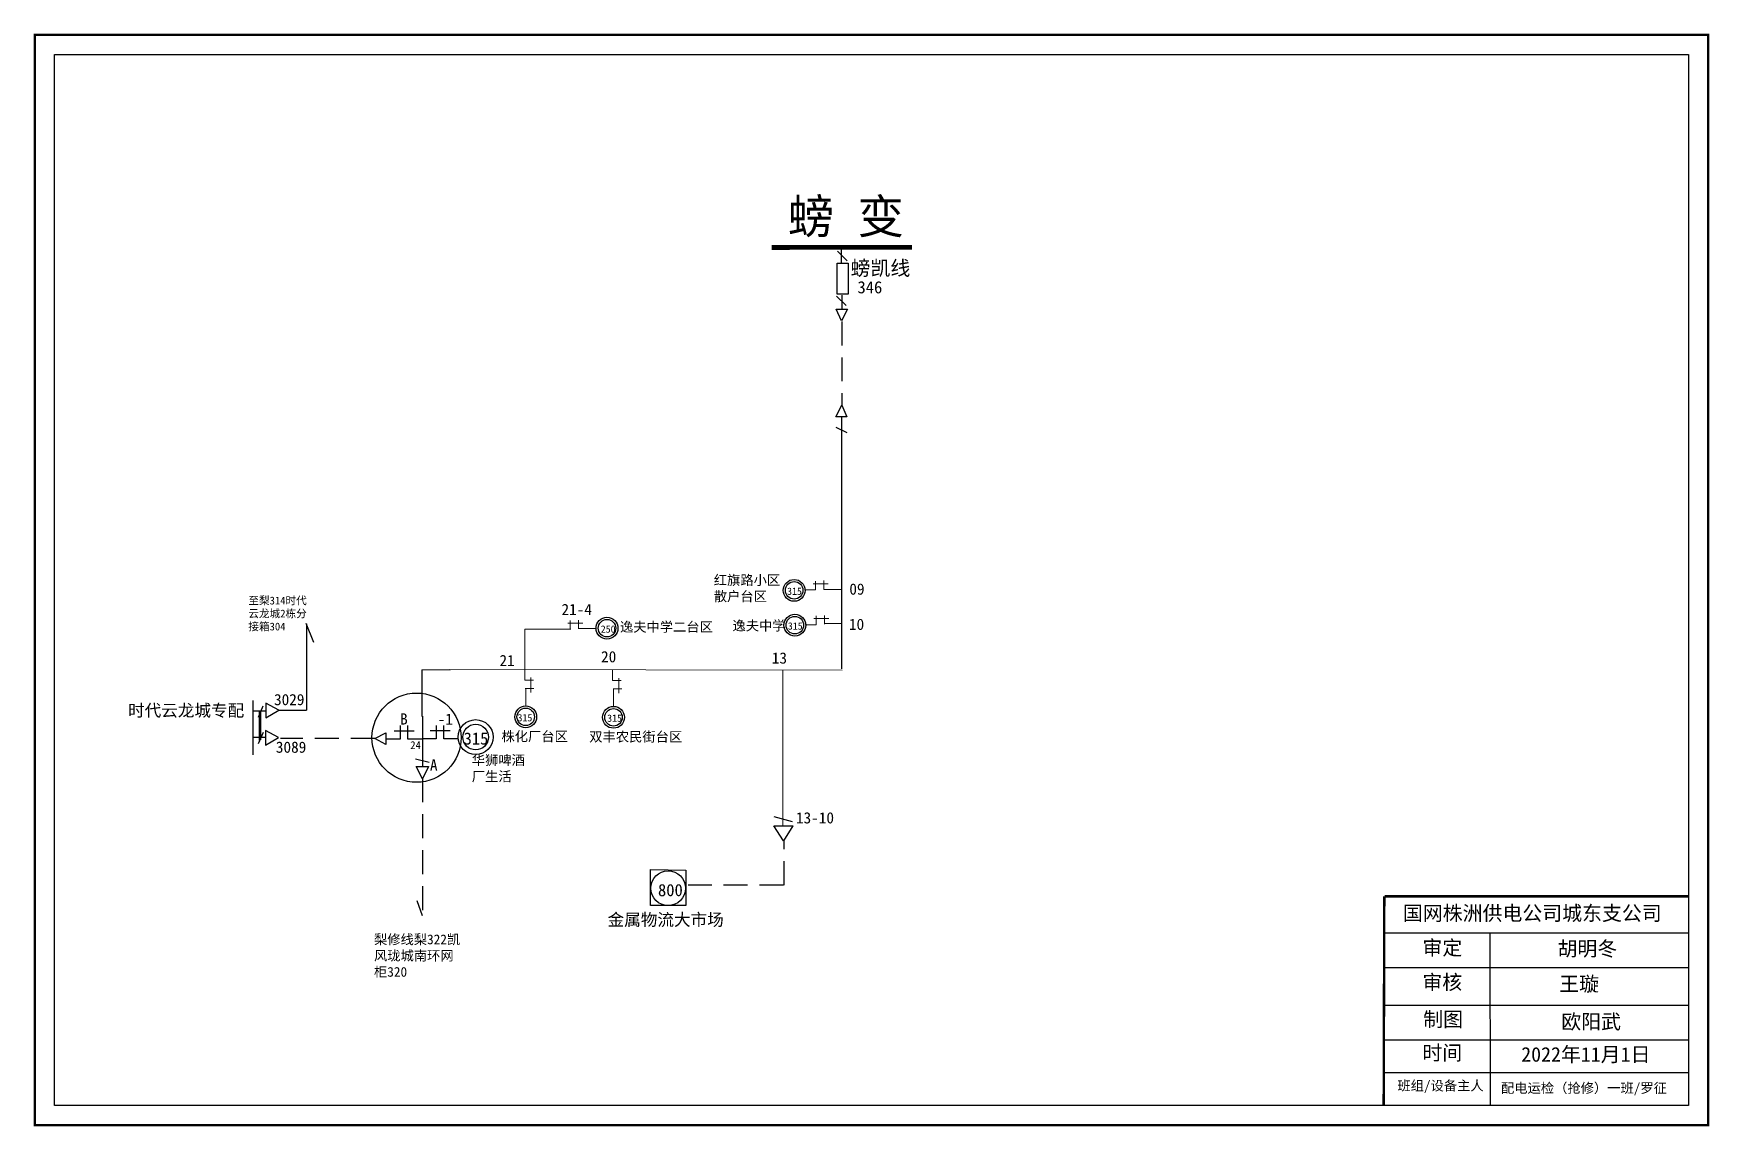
# Model space of a CAD drawing. Extents: x 0 to 344, y 0 to 224.
import ezdxf

# ---------------------------------------------------------------- set-up
doc = ezdxf.new("R2010")
doc.units = 0
doc.header["$LTSCALE"] = 0.774411
doc.linetypes.add('ACAD_ISO02W100', pattern=[15, 12, -3])
doc.linetypes.add('DASHED2', pattern=[9.525, 6.35, -3.175])
doc.layers.get('0').update_dxf_attribs({"linetype": 'CONTINUOUS'})
doc.layers.add('Layer2', color=1, linetype='CONTINUOUS')
doc.styles.get("Standard").update_dxf_attribs({"font": '', "height": 2.5})
doc.styles.add('字体', font='', dxfattribs={"height": 2.5})
doc.styles.add('宋体_txtstyle_200.00_0_0200', font='SIMSUN.TTC', dxfattribs={"height": 200})
doc.styles.add('宋体_txtstyle_3.00_0_0', font='SIMSUN.TTC', dxfattribs={"height": 3})
doc.styles.add('楷体_GB2312_txtstyle_1.00_0_0', font='', dxfattribs={"height": 1})
doc.styles.add('楷体_GB2312_txtstyle_2.00_0_0', font='', dxfattribs={"height": 2})
doc.styles.add('楷体_GB2312_txtstyle_2.30_0_0', font='', dxfattribs={"height": 2.3})
doc.styles.add('楷体_GB2312_txtstyle_2.50_0_0', font='', dxfattribs={"height": 2.5})
doc.styles.get('Standard').set_extended_font_data('SimSun')
doc.styles.get('字体').set_extended_font_data('楷体_GB2312')
doc.styles.get('楷体_GB2312_txtstyle_1.00_0_0').set_extended_font_data('楷体_GB2312')
doc.styles.get('楷体_GB2312_txtstyle_2.00_0_0').set_extended_font_data('楷体_GB2312')
doc.styles.get('楷体_GB2312_txtstyle_2.30_0_0').set_extended_font_data('楷体_GB2312')
doc.styles.get('楷体_GB2312_txtstyle_2.50_0_0').set_extended_font_data('楷体_GB2312')

msp = doc.modelspace()

# ---------------------------------------------------------------- linework, layer by layer
at = {"linetype": 'Continuous'}
for p, q in [((166.9, 177.52), (164.92, 179.5)), ((166.68, 168.29), (164.7, 170.27)), ((164.66, 167.56), (166.95, 167.56)), ((165.73, 165.14), (164.66, 167.56)), ((166.95, 167.56), (165.73, 165.14)), ((164.59, 145.46), (165.8, 147.88)), ((166.88, 145.46), (164.59, 145.46)), ((165.78, 145.33), (165.78, 93.73)), ((165.8, 147.88), (166.88, 145.46)), ((164.62, 143.36), (166.88, 142.23)), ((79.5, 93.47), (79.5, 89.08)), ((44.79, 87.22), (44.79, 76.05)), ((50.12, 85.19), (47.46, 86.66)), ((79.52, 89.19), (79.52, 83.92)), ((44.75, 85.04), (47.29, 85.04)), ((47.46, 83.61), (50.12, 85.19)), ((44.78, 79.63), (47.33, 79.63)), ((50.03, 79.58), (47.37, 81.05)), ((47.37, 78), (50.03, 79.58)), ((155.71, 62.29), (151.9, 63.3)), ((151.86, 61.46), (155.81, 61.46)), ((153.8, 58.34), (151.86, 61.46)), ((155.74, 61.42), (153.8, 58.34)), ((277.36, 39.47), (339.73, 39.47)), ((299.01, 39.46), (299.06, 4)), ((277.36, 32.37), (339.73, 32.37)), ((277.36, 24.61), (339.73, 24.61)), ((277.36, 17.51), (339.73, 17.51)), ((277.37, 10.78), (339.74, 10.78))]:
    msp.add_line(p, q, dxfattribs=at)
at = {"linetype": 'ACAD_ISO02W100'}
msp.add_line((165.76, 177.03), (165.76, 180.12), dxfattribs=at)
msp.add_line((165.8, 170.45), (165.8, 167.53))
at = {"linetype": 'DASHED2'}
msp.add_line((165.8, 165.05), (165.8, 147.85), dxfattribs=at)
at = {"color": 7, "linetype": 'Continuous', "lineweight": 0, "ltscale": 1.198018}
for p, q in [((159.9, 111.18), (162.98, 111.18)), ((160.42, 109.9), (160.42, 111.71)), ((162.1, 110.01), (162.1, 111.81)), ((160.42, 109.9), (158.17, 109.9)), ((110.01, 101.79), (110.01, 103.6)), ((111.69, 101.89), (111.69, 103.7)), ((160.05, 104.04), (163.13, 104.04)), ((160.57, 102.76), (160.57, 104.57)), ((162.25, 102.86), (162.25, 104.67)), ((109.48, 103.07), (112.56, 103.07)), ((160.57, 102.76), (158.31, 102.76)), ((100.63, 91.37), (100.63, 93.63)), ((118.68, 91.28), (118.68, 93.54)), ((100.63, 91.37), (102.44, 91.37)), ((100.73, 89.69), (102.54, 89.69)), ((101.91, 91.9), (101.91, 88.82)), ((118.68, 91.28), (120.49, 91.28)), ((118.79, 89.6), (120.59, 89.6)), ((119.96, 91.81), (119.96, 88.73))]:
    msp.add_line(p, q, dxfattribs=at)
at = {"color": 7, "linetype": 'Continuous', "lineweight": 0, "ltscale": 1.293859}
for p, q in [((165.78, 110.01), (162.12, 110.01)), ((115.29, 102.01), (111.62, 102.01)), ((165.86, 102.98), (162.19, 102.98)), ((100.85, 86.09), (100.85, 89.76)), ((118.9, 86), (118.9, 89.67))]:
    msp.add_line(p, q, dxfattribs=at)
at = {"color": 0, "linetype": 'Continuous'}
for p, q in [((57.27, 99.09), (55.72, 103)), ((55.76, 102.93), (55.76, 93.64)), ((55.76, 94.48), (55.76, 85.19)), ((47.45, 86.65), (47.46, 83.61)), ((46.07, 84.89), (46.07, 78.95)), ((46.32, 85.05), (46.32, 79.12)), ((47.36, 81.05), (47.37, 78)), ((78.2, 75.23), (81.02, 74.53)), ((79.61, 42.94), (78.52, 46.08))]:
    msp.add_line(p, q, dxfattribs=at)
at = {"color": 7, "linetype": 'Continuous', "lineweight": 0, "ltscale": 0.844876}
for p, q in [((100.63, 93.63), (100.63, 101.82)), ((100.63, 101.82), (110.14, 101.82))]:
    msp.add_line(p, q, dxfattribs=at)
at = {"color": 7, "linetype": 'Continuous', "lineweight": 0, "ltscale": 0.265998}
msp.add_line((79.5, 93.47), (85.39, 93.47), dxfattribs=at)
at = {"color": 7, "linetype": 'Continuous', "lineweight": 0, "ltscale": 0.370101}
msp.add_line((85.16, 93.58), (165.91, 93.4), dxfattribs=at)
at = {"color": 7, "linetype": 'Continuous', "lineweight": 0, "ltscale": 1.773834}
msp.add_line((153.66, 93.41), (153.66, 61.35), dxfattribs=at)
at = {"color": 7, "linetype": 'Continuous'}
for p, q in [((46.83, 86.06), (45.83, 83.71)), ((46.86, 80.65), (45.87, 78.29)), ((69.83, 79.4), (72.06, 80.52)), ((72.06, 78.16), (69.83, 79.4)), ((72.06, 80.52), (72.06, 78.16))]:
    msp.add_line(p, q, dxfattribs=at)
at = {"color": 7, "ltscale": 2}
for p, q in [((50.12, 85.19), (55.76, 85.19)), ((75.03, 79.27), (72.21, 79.27)), ((73.83, 80.95), (77.91, 80.95)), ((75.03, 82.03), (75.03, 79.27)), ((76.59, 79.27), (76.59, 82.03)), ((79.59, 79.27), (76.59, 79.27)), ((82.43, 79.32), (79.61, 79.32)), ((81.23, 81), (85.31, 81)), ((82.43, 82.08), (82.43, 79.32)), ((83.99, 79.32), (83.99, 82.08)), ((87, 79.32), (83.99, 79.32)), ((78.36, 73.61), (80.88, 73.61)), ((79.64, 71.08), (78.36, 73.61)), ((80.88, 73.61), (79.64, 71.08))]:
    msp.add_line(p, q, dxfattribs=at)
at = {"color": 0, "linetype": 'DASHED2'}
for p, q in [((69.8, 79.36), (50.44, 79.36)), ((153.94, 49.28), (153.94, 58.52)), ((153.82, 49.28), (134.22, 49.28))]:
    msp.add_line(p, q, dxfattribs=at)
at = {"linetype": 'Continuous', "const_width": 0.5}
msp.add_lwpolyline([(-0.07, 223.92), (343.9, 223.92), (343.9, -0.04), (-0.07, -0.04)], close=True, dxfattribs=at)
at = {"linetype": 'Continuous'}
msp.add_lwpolyline([(3.98, 219.88), (339.86, 219.88), (339.86, 4), (3.98, 4)], close=True, dxfattribs=at)
for points, const_width in [([(180.21, 180.27), (151.39, 180.25)], 1), ([(277.32, 46.97), (277.19, 4)], 0.5), ([(277.36, 46.97), (339.73, 46.97)], 0.5)]:
    msp.add_lwpolyline(points, dxfattribs=dict(at, const_width=const_width))
at = {"linetype": 'ACAD_ISO02W100'}
msp.add_lwpolyline([(167.09, 170.63), (164.88, 170.63), (164.88, 177.03), (167.09, 177.03)], close=True, dxfattribs=at)
at = {"color": 0, "linetype": 'Continuous'}
msp.add_lwpolyline([(126.49, 52.47), (133.76, 52.33), (133.76, 45.09), (126.52, 45.09)], close=True, dxfattribs=at)
for centre, radius in [((156.02, 109.81), 2.24), ((156.02, 109.81), 1.8), ((117.55, 102.04), 2.24), ((117.55, 102.04), 1.8), ((156.17, 102.67), 2.24), ((156.17, 102.67), 1.8), ((100.85, 83.83), 2.24), ((100.85, 83.83), 1.8), ((118.9, 83.74), 2.24), ((118.9, 83.74), 1.8), ((130.12, 48.64), 3.58)]:
    msp.add_circle(centre, radius, dxfattribs=at)
at = {"color": 1, "linetype": 'Continuous'}
msp.add_circle((78.41, 79.56), 9.16, dxfattribs=at)
at = {"linetype": 'Continuous'}
for radius in [3.58, 2.63]:
    msp.add_circle((90.55, 79.68), radius, dxfattribs=at)
at = {"layer": 'Layer2', "color": 7, "linetype": 'Continuous'}
msp.add_line((79.61, 83.97), (79.62, 73.61), dxfattribs=at)
at = {"layer": 'Layer2', "color": 7, "linetype": 'DASHED2'}
msp.add_line((79.61, 71.21), (79.61, 42.94), dxfattribs=at)

# ---------------------------------------------------------------- texts
at = {"linetype": 'Continuous', "attachment_point": 1}
for s, insert, char_height, width, style in [('螃 变', (154.73, 190.11), 7, 27.4955, '字体'), ('国网株洲供电公司城东支公司', (281.14, 45.01), 3, 82.0179, '宋体_txtstyle_3.00_0_0'), ('审定', (285.15, 37.91), 3, 23.4615, '字体'), ('胡明冬', (312.93, 37.73), 3, 23.4615, '宋体_txtstyle_3.00_0_0'), ('审核', (285.15, 30.84), 3, 23.4615, '字体'), ('王璇', (313.27, 30.49), 3, 33.0539, '宋体_txtstyle_3.00_0_0'), ('制图', (285.32, 23.22), 3, 23.4615, '字体'), ('欧阳武', (313.69, 22.74), 3, 23.4615, '宋体_txtstyle_3.00_0_0'), ('时间', (285.15, 16.34), 3, 23.4615, '字体'), ('2022年11月1日', (305.46, 16.01), 3, 32.1893, '宋体_txtstyle_3.00_0_0')]:
    msp.add_mtext(s, dxfattribs=dict(at, insert=insert, char_height=char_height, width=width, style=style))
at = {"color": 0, "linetype": 'Continuous', "insert": (167.62, 177.51), "char_height": 3, "width": 19.1714, "attachment_point": 1, "style": '字体'}
msp.add_mtext('螃凯线', dxfattribs=at)
at = {"color": 0, "linetype": 'Continuous', "insert": (169.03, 173.32), "char_height": 2.5, "width": 5.6554, "attachment_point": 1}
msp.add_mtext('346', dxfattribs=at)
at = {"color": 7, "attachment_point": 1, "style": '楷体_GB2312_txtstyle_2.50_0_0'}
for s, insert, char_height, width in [('{\\fSimSun|b0|i0|c134|p2;红旗路小区散户台区}', (139.5, 112.93), 2, 15.4553), ('逸夫中学二台区', (120.22, 103.31), 2, 29.0302), ('逸夫中学', (143.35, 103.57), 2, 29.0302), ('株化厂台区', (95.86, 80.84), 2, 29.0302), ('双丰农民街台区', (113.91, 80.75), 2, 29.0302), ('金属物流大市场', (117.68, 43.43), 2.5, 29.0302)]:
    msp.add_mtext(s, dxfattribs=dict(at, insert=insert, char_height=char_height, width=width))
at = {"color": 7, "linetype": 'Continuous', "lineweight": 0, "ltscale": 0.528347, "char_height": 1.492, "attachment_point": 1, "style": '楷体_GB2312_txtstyle_1.00_0_0'}
for s, insert in [('315', (154.57, 110.38)), ('250', (116.27, 102.61)), ('315', (154.72, 103.24)), ('315', (99.16, 84.4)), ('315', (117.59, 84.31))]:
    msp.add_mtext(s, dxfattribs=dict(at, insert=insert))
at = {"attachment_point": 1}
for s, insert, char_height, width, style in [('09', (167.36, 111.23), 2.3, 12.6094, '楷体_GB2312_txtstyle_2.30_0_0'), ('{\\fSimSun|b0|i0|c134|p2;至梨}314{\\fSimSun|b0|i0|c134|p2;时代云龙城2栋分接箱304}', (43.84, 108.52), 1.6, 12.6449, '字体'), ('21-4', (108.2, 107.04), 2.3, 13.6972, '楷体_GB2312_txtstyle_2.30_0_0'), ('10', (167.28, 103.99), 2.3, 5.5738, '楷体_GB2312_txtstyle_2.00_0_0'), ('21', (95.45, 96.56), 2.3, 13.6972, '楷体_GB2312_txtstyle_2.30_0_0'), ('20', (116.33, 97.34), 2.3, 13.6972, '楷体_GB2312_txtstyle_2.30_0_0'), ('13', (151.42, 97.07), 2.3, 13.6972, '楷体_GB2312_txtstyle_2.30_0_0'), ('13-10', (156.39, 64.25), 2.3, 13.6972, '楷体_GB2312_txtstyle_2.30_0_0')]:
    msp.add_mtext(s, dxfattribs=dict(at, insert=insert, char_height=char_height, width=width, style=style))
at = {"color": 0, "insert": (19.11, 86.41), "char_height": 2.5, "width": 25.9796, "attachment_point": 1, "style": '字体'}
msp.add_mtext('时代云龙城专配', dxfattribs=at)
at = {"char_height": 2.3, "attachment_point": 1}
for s, insert, width in [('3029', (49.11, 88.53), 16.116), ('-1', (82.75, 84.52), 4.8377), ('3089', (49.49, 78.76), 16.116)]:
    msp.add_mtext(s, dxfattribs=dict(at, insert=insert, width=width))
at = {"color": 7, "attachment_point": 1}
for s, insert, char_height, width in [('B', (75.02, 84.55), 2.3, 4.8377), ('315', (88.07, 80.64), 2.5, 7.9743), ('A', (81.16, 75.09), 2.3, 4.8377)]:
    msp.add_mtext(s, dxfattribs=dict(at, insert=insert, char_height=char_height, width=width))
at = {"color": 0, "insert": (128.03, 49.5), "char_height": 2.5, "width": 4.8377, "attachment_point": 1}
msp.add_mtext('800', dxfattribs=at)
at = {"color": 1, "linetype": 'Continuous', "true_color": 0xff0000, "insert": (69.66, 39.13), "char_height": 2, "width": 18.0812, "attachment_point": 1, "style": '楷体_GB2312_txtstyle_2.00_0_0'}
msp.add_mtext('梨修线梨322凯风珑城南环网柜320', dxfattribs=at)
at = {"color": 7, "linetype": 'Continuous', "lineweight": 0, "ltscale": 1.249435, "char_height": 2, "attachment_point": 1, "style": '宋体_txtstyle_200.00_0_0200'}
for s, insert in [('班组/设备主人', (280.01, 9.09)), ('配电运检（抢修）一班/罗征', (301.31, 8.61))]:
    msp.add_mtext(s, dxfattribs=dict(at, insert=insert))
at = {"layer": 'Layer2', "color": 7, "linetype": 'Continuous', "attachment_point": 1}
for s, insert, char_height, width in [('24', (77.12, 78.83), 1.6, 9.4457), ('{\\f\uffbfﾬￌﾣﾤ_GB2312|b0|i0|c134|p49;华狮啤酒厂生活}', (89.75, 75.95), 2.0051, 12.0593)]:
    msp.add_mtext(s, dxfattribs=dict(at, insert=insert, char_height=char_height, width=width))

doc.saveas('drawing.dxf')
